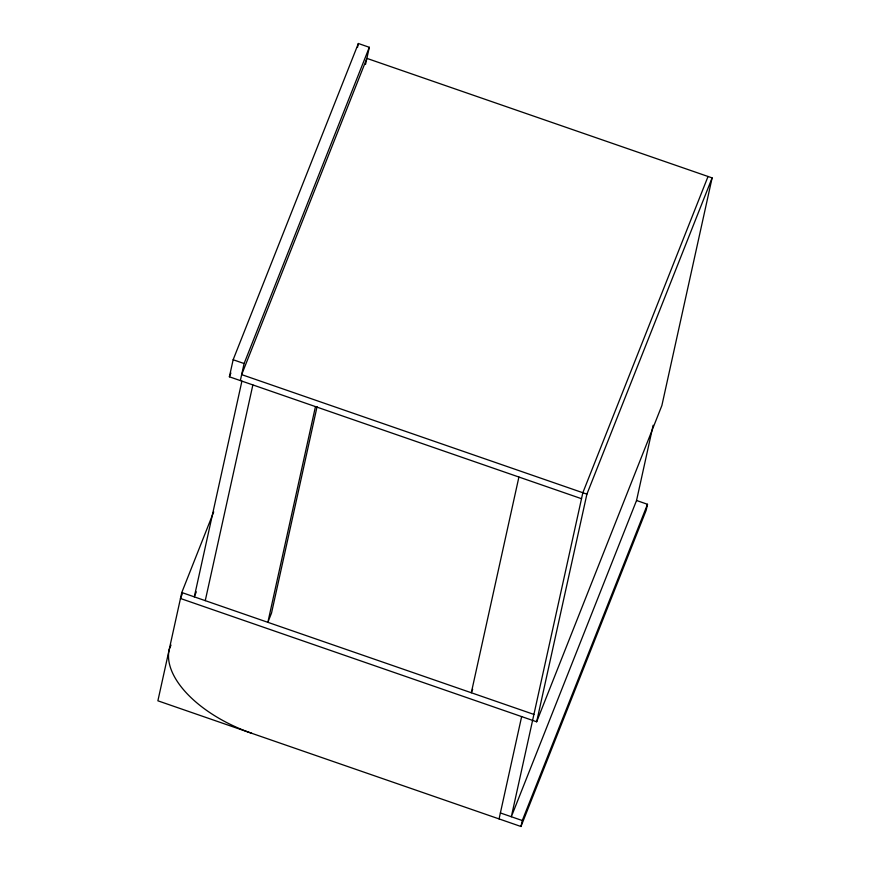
<?xml version="1.0" encoding="UTF-8"?>
<svg xmlns="http://www.w3.org/2000/svg" width="870" height="870" viewBox="0 0 870 870"><rect width="100%" height="100%" fill="white"/><g stroke="black" fill="none" stroke-linecap="round" stroke-linejoin="round"><path stroke-width="1.3" d="M213.705 511.886L181.786 592.524L157.883 700.807L520.967 826.5L646.182 510.255L647.497 504.285L636.546 500.489L653.142 425.256M581.519 498.706L229.386 376.797L233.149 359.745L358.364 43.5L369.315 47.295L365.552 64.347M240.337 380.592L244.1 363.54L369.315 47.295M241.903 381.136L194.304 596.853L196.294 591.839M205.255 600.648L252.865 384.931M357.494 47.437L358.364 43.5M315.462 406.594L267.862 622.322L271.516 613.1L317.071 406.638M518.911 477.032L471.312 692.748L472.682 689.29M499.065 818.92L521.641 716.597M182.461 593.449L180.471 598.484L536.659 721.795L586.902 494.138L712.117 177.893L366.868 58.377L241.664 374.622L586.902 494.138M520.967 826.5L522.283 820.53L647.497 504.285M712.117 177.893L661.874 405.55L536.659 721.795M229.386 376.797L230.887 373.023M170.999 645.04L169.171 649.651A99.626 51.906 21.6 0 0 251.789 733.312M708.039 176.479L582.835 492.735L511.332 816.734L636.546 500.489M233.149 359.745L244.1 363.54M181.786 592.524L533.908 714.422M500.38 812.95L522.283 820.53"/></g></svg>
